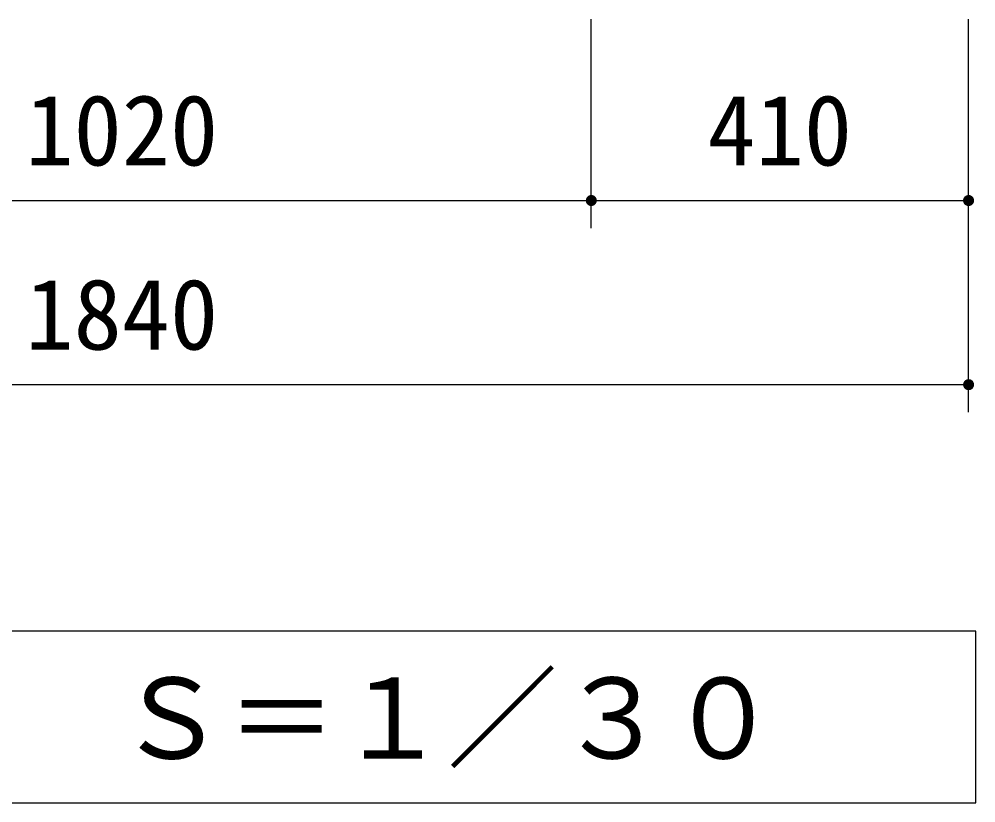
# Model space of a CAD drawing. Units: millimetres, scale not verified. Extents: x -8910 to 8910, y -6308 to 6308.
# Drawn here: x 848 to 1888, y -4647 to -3796 of the extents above; entities that cross this region are included whole.
import ezdxf
from ezdxf.enums import TextEntityAlignment as Align

# ---------------------------------------------------------------- set-up
doc = ezdxf.new("R2010")
doc.units = ezdxf.units.MM
doc.header["$LTSCALE"] = 30
for name, color, linetype, lineweight in [('0-3_空気管', 3, 'Continuous', 25), ('0-4_機器', 2, 'Continuous', 25), ('0-5_製作', 5, 'Continuous', 25), ('0-A_寸法', 5, 'Continuous', 25)]:
    doc.layers.add(name, color=color, linetype=linetype, lineweight=lineweight)
doc.styles.add('ＭＳ ゴシック', font='')
doc.styles.get('ＭＳ ゴシック').set_extended_font_data('MS Gothic')

msp = doc.modelspace()

# ---------------------------------------------------------------- linework, layer by layer
at = {"layer": '0-3_空気管', "color": 2}
for p, q in [((449.7, -3992.93), (1469.7, -3992.93)), ((1469.7, -3992.93), (1879.7, -3992.93))]:
    msp.add_line(p, q, dxfattribs=at)
at = {"layer": '0-4_機器', "color": 3}
msp.add_lwpolyline([(1887.63, -4647.15), (1887.63, -4460.84), (-141.7, -4460.84), (-141.7, -4647.15)], close=True, dxfattribs=at)
at = {"layer": '0-5_製作', "color": 2}
for p, q in [((1469.7, -4022.93), (1469.7, -3795.92)), ((1879.7, -4022.93), (1879.7, -3795.92))]:
    msp.add_line(p, q, dxfattribs=at)
at = {"layer": '0-5_製作'}
for points in [[(1463.7, -3992.93), (1469.7, -3986.93), (1469.7, -3992.93)], [(1463.71, -3992.55), (1469.7, -3986.93), (1463.7, -3992.93)], [(1463.81, -3991.81), (1469.7, -3986.93), (1463.71, -3992.55)], [(1464, -3991.08), (1469.7, -3986.93), (1463.81, -3991.81)], [(1464.27, -3990.38), (1469.7, -3986.93), (1464, -3991.08)], [(1464.64, -3989.72), (1469.7, -3986.93), (1464.27, -3990.38)], [(1465.08, -3989.11), (1469.7, -3986.93), (1464.64, -3989.72)], [(1465.59, -3988.56), (1469.7, -3986.93), (1465.08, -3989.11)], [(1466.18, -3988.08), (1469.7, -3986.93), (1465.59, -3988.56)], [(1466.18, -3988.08), (1468.95, -3986.98), (1469.7, -3986.93)], [(1466.81, -3987.67), (1468.95, -3986.98), (1466.18, -3988.08)], [(1466.81, -3987.67), (1468.21, -3987.12), (1468.95, -3986.98)], [(1467.49, -3987.35), (1468.21, -3987.12), (1466.81, -3987.67)], [(1469.7, -3986.93), (1475.28, -3990.72), (1469.7, -3992.93)], [(1469.7, -3986.93), (1474.96, -3990.04), (1475.28, -3990.72)], [(1469.7, -3986.93), (1474.56, -3989.4), (1474.96, -3990.04)], [(1469.7, -3986.93), (1474.08, -3988.82), (1474.56, -3989.4)], [(1469.7, -3986.93), (1473.53, -3988.31), (1474.08, -3988.82)], [(1469.7, -3986.93), (1472.92, -3987.86), (1473.53, -3988.31)], [(1469.7, -3986.93), (1472.26, -3987.5), (1472.92, -3987.86)], [(1469.7, -3986.93), (1471.56, -3987.22), (1472.26, -3987.5)], [(1469.7, -3986.93), (1470.83, -3987.04), (1471.56, -3987.22)], [(1469.7, -3986.93), (1470.08, -3986.94), (1470.83, -3987.04)], [(1469.7, -3992.93), (1475.28, -3990.72), (1475.51, -3991.44)], [(1469.7, -3992.93), (1475.51, -3991.44), (1475.65, -3992.18)], [(1469.7, -3992.93), (1475.65, -3992.18), (1475.7, -3992.93)], [(1873.7, -3992.93), (1879.7, -3986.93), (1879.7, -3992.93)], [(1873.72, -3992.55), (1879.7, -3986.93), (1873.7, -3992.93)], [(1873.81, -3991.81), (1879.7, -3986.93), (1873.72, -3992.55)], [(1874, -3991.08), (1879.7, -3986.93), (1873.81, -3991.81)], [(1874.28, -3990.38), (1879.7, -3986.93), (1874, -3991.08)], [(1874.64, -3989.72), (1879.7, -3986.93), (1874.28, -3990.38)], [(1875.08, -3989.11), (1879.7, -3986.93), (1874.64, -3989.72)], [(1875.08, -3989.11), (1878.95, -3986.98), (1879.7, -3986.93)], [(1875.6, -3988.56), (1878.95, -3986.98), (1875.08, -3989.11)], [(1875.6, -3988.56), (1878.21, -3987.12), (1878.95, -3986.98)], [(1876.18, -3988.08), (1878.21, -3987.12), (1875.6, -3988.56)], [(1876.18, -3988.08), (1877.5, -3987.35), (1878.21, -3987.12)], [(1876.81, -3987.67), (1877.5, -3987.35), (1876.18, -3988.08)], [(1879.7, -3986.93), (1884.96, -3990.04), (1879.7, -3992.93)], [(1879.7, -3986.93), (1884.56, -3989.4), (1884.96, -3990.04)], [(1879.7, -3986.93), (1884.08, -3988.82), (1884.56, -3989.4)], [(1879.7, -3986.93), (1883.53, -3988.31), (1884.08, -3988.82)], [(1879.7, -3986.93), (1882.92, -3987.86), (1883.53, -3988.31)], [(1879.7, -3986.93), (1882.26, -3987.5), (1882.92, -3987.86)], [(1879.7, -3986.93), (1881.56, -3987.22), (1882.26, -3987.5)], [(1879.7, -3986.93), (1880.83, -3987.04), (1881.56, -3987.22)], [(1879.7, -3986.93), (1880.08, -3986.94), (1880.83, -3987.04)], [(1879.7, -3992.93), (1884.96, -3990.04), (1885.28, -3990.72)], [(1879.7, -3992.93), (1885.28, -3990.72), (1885.52, -3991.44)], [(1879.7, -3992.93), (1885.52, -3991.44), (1885.66, -3992.18)], [(1879.7, -3992.93), (1885.66, -3992.18), (1885.7, -3992.93)], [(1463.89, -3994.42), (1463.7, -3992.93), (1469.7, -3992.93)], [(1463.75, -3993.68), (1463.7, -3992.93), (1463.89, -3994.42)], [(1463.89, -3994.42), (1469.7, -3992.93), (1464.12, -3995.14)], [(1464.12, -3995.14), (1469.7, -3992.93), (1464.44, -3995.82)], [(1464.44, -3995.82), (1469.7, -3992.93), (1464.85, -3996.46)], [(1464.85, -3996.46), (1469.7, -3992.93), (1465.33, -3997.04)], [(1465.33, -3997.04), (1469.7, -3992.93), (1465.88, -3997.55)], [(1465.88, -3997.55), (1469.7, -3992.93), (1466.49, -3998)], [(1466.49, -3998), (1469.7, -3992.93), (1467.15, -3998.36)], [(1467.15, -3998.36), (1469.7, -3992.93), (1467.85, -3998.64)], [(1467.85, -3998.64), (1469.7, -3992.93), (1468.58, -3998.82)], [(1468.58, -3998.82), (1469.7, -3992.93), (1469.33, -3998.92)], [(1469.33, -3998.92), (1469.7, -3992.93), (1469.7, -3998.93)], [(1469.7, -3992.93), (1473.81, -3997.3), (1469.7, -3998.93)], [(1469.7, -3992.93), (1474.33, -3996.76), (1473.81, -3997.3)], [(1469.7, -3992.93), (1474.77, -3996.15), (1474.33, -3996.76)], [(1469.7, -3992.93), (1475.13, -3995.49), (1474.77, -3996.15)], [(1469.7, -3992.93), (1475.41, -3994.79), (1475.13, -3995.49)], [(1469.7, -3992.93), (1475.6, -3994.06), (1475.41, -3994.79)], [(1469.7, -3992.93), (1475.69, -3993.31), (1475.6, -3994.06)], [(1469.7, -3992.93), (1475.7, -3992.93), (1475.69, -3993.31)], [(1469.7, -3998.93), (1473.81, -3997.3), (1473.23, -3997.79)], [(1469.7, -3998.93), (1473.23, -3997.79), (1470.45, -3998.88)], [(1470.45, -3998.88), (1473.23, -3997.79), (1472.59, -3998.19)], [(1470.45, -3998.88), (1472.59, -3998.19), (1471.19, -3998.74)], [(1471.19, -3998.74), (1472.59, -3998.19), (1471.91, -3998.51)], [(1874.13, -3995.14), (1873.7, -3992.93), (1879.7, -3992.93)], [(1873.89, -3994.42), (1873.7, -3992.93), (1874.13, -3995.14)], [(1873.75, -3993.68), (1873.7, -3992.93), (1873.89, -3994.42)], [(1874.13, -3995.14), (1879.7, -3992.93), (1874.45, -3995.82)], [(1874.45, -3995.82), (1879.7, -3992.93), (1874.85, -3996.46)], [(1874.85, -3996.46), (1879.7, -3992.93), (1875.33, -3997.04)], [(1875.33, -3997.04), (1879.7, -3992.93), (1875.88, -3997.55)], [(1875.88, -3997.55), (1879.7, -3992.93), (1876.49, -3998)], [(1876.49, -3998), (1879.7, -3992.93), (1877.15, -3998.36)], [(1877.15, -3998.36), (1879.7, -3992.93), (1877.85, -3998.64)], [(1877.85, -3998.64), (1879.7, -3992.93), (1878.58, -3998.82)], [(1878.58, -3998.82), (1879.7, -3992.93), (1879.33, -3998.92)], [(1879.33, -3998.92), (1879.7, -3992.93), (1879.7, -3998.93)], [(1879.7, -3992.93), (1884.77, -3996.15), (1879.7, -3998.93)], [(1879.7, -3992.93), (1885.13, -3995.49), (1884.77, -3996.15)], [(1879.7, -3992.93), (1885.41, -3994.79), (1885.13, -3995.49)], [(1879.7, -3992.93), (1885.6, -3994.06), (1885.41, -3994.79)], [(1879.7, -3992.93), (1885.69, -3993.31), (1885.6, -3994.06)], [(1879.7, -3992.93), (1885.7, -3992.93), (1885.69, -3993.31)], [(1879.7, -3998.93), (1884.77, -3996.15), (1884.33, -3996.76)], [(1879.7, -3998.93), (1884.33, -3996.76), (1880.46, -3998.88)], [(1880.46, -3998.88), (1884.33, -3996.76), (1883.81, -3997.3)], [(1880.46, -3998.88), (1883.81, -3997.3), (1881.2, -3998.74)], [(1881.2, -3998.74), (1883.81, -3997.3), (1883.23, -3997.79)], [(1881.2, -3998.74), (1883.23, -3997.79), (1881.91, -3998.51)], [(1881.91, -3998.51), (1883.23, -3997.79), (1882.59, -3998.19)]]:
    msp.add_solid(points, dxfattribs=at)
at = {"layer": '0-A_寸法', "color": 2}
for p, q in [((1879.7, -4222.93), (1879.7, -3992.93)), ((39.7, -4192.93), (1879.7, -4192.93))]:
    msp.add_line(p, q, dxfattribs=at)
at = {"layer": '0-A_寸法'}
for points in [[(1873.7, -4192.93), (1879.7, -4186.93), (1879.7, -4192.93)], [(1873.72, -4192.55), (1879.7, -4186.93), (1873.7, -4192.93)], [(1873.81, -4191.81), (1879.7, -4186.93), (1873.72, -4192.55)], [(1874, -4191.08), (1879.7, -4186.93), (1873.81, -4191.81)], [(1874.28, -4190.38), (1879.7, -4186.93), (1874, -4191.08)], [(1874.64, -4189.72), (1879.7, -4186.93), (1874.28, -4190.38)], [(1875.08, -4189.11), (1879.7, -4186.93), (1874.64, -4189.72)], [(1875.6, -4188.56), (1879.7, -4186.93), (1875.08, -4189.11)], [(1875.6, -4188.56), (1878.95, -4186.98), (1879.7, -4186.93)], [(1876.18, -4188.08), (1878.95, -4186.98), (1875.6, -4188.56)], [(1876.18, -4188.08), (1878.21, -4187.12), (1878.95, -4186.98)], [(1876.81, -4187.67), (1878.21, -4187.12), (1876.18, -4188.08)], [(1876.81, -4187.67), (1877.5, -4187.35), (1878.21, -4187.12)], [(1879.7, -4186.93), (1884.96, -4190.04), (1879.7, -4192.93)], [(1879.7, -4186.93), (1884.56, -4189.4), (1884.96, -4190.04)], [(1879.7, -4186.93), (1884.08, -4188.82), (1884.56, -4189.4)], [(1879.7, -4186.93), (1883.53, -4188.31), (1884.08, -4188.82)], [(1879.7, -4186.93), (1882.92, -4187.86), (1883.53, -4188.31)], [(1879.7, -4186.93), (1882.26, -4187.5), (1882.92, -4187.86)], [(1879.7, -4186.93), (1881.56, -4187.22), (1882.26, -4187.5)], [(1879.7, -4186.93), (1880.83, -4187.04), (1881.56, -4187.22)], [(1879.7, -4186.93), (1880.08, -4186.94), (1880.83, -4187.04)], [(1879.7, -4192.93), (1884.96, -4190.04), (1885.28, -4190.72)], [(1874.13, -4195.14), (1873.7, -4192.93), (1879.7, -4192.93)], [(1873.89, -4194.42), (1873.7, -4192.93), (1874.13, -4195.14)], [(1873.75, -4193.68), (1873.7, -4192.93), (1873.89, -4194.42)], [(1874.13, -4195.14), (1879.7, -4192.93), (1874.45, -4195.82)], [(1874.45, -4195.82), (1879.7, -4192.93), (1874.85, -4196.46)], [(1874.85, -4196.46), (1879.7, -4192.93), (1875.33, -4197.04)], [(1875.33, -4197.04), (1879.7, -4192.93), (1875.88, -4197.55)], [(1875.88, -4197.55), (1879.7, -4192.93), (1876.49, -4198)], [(1876.49, -4198), (1879.7, -4192.93), (1877.15, -4198.36)], [(1877.15, -4198.36), (1879.7, -4192.93), (1877.85, -4198.64)], [(1877.85, -4198.64), (1879.7, -4192.93), (1878.58, -4198.82)], [(1878.58, -4198.82), (1879.7, -4192.93), (1879.33, -4198.92)], [(1879.33, -4198.92), (1879.7, -4192.93), (1879.7, -4198.93)], [(1879.7, -4192.93), (1885.28, -4190.72), (1885.52, -4191.44)], [(1879.7, -4192.93), (1885.52, -4191.44), (1885.66, -4192.18)], [(1879.7, -4192.93), (1885.66, -4192.18), (1885.7, -4192.93)], [(1879.7, -4192.93), (1884.33, -4196.76), (1879.7, -4198.93)], [(1879.7, -4192.93), (1884.77, -4196.15), (1884.33, -4196.76)], [(1879.7, -4192.93), (1885.13, -4195.49), (1884.77, -4196.15)], [(1879.7, -4192.93), (1885.41, -4194.79), (1885.13, -4195.49)], [(1879.7, -4192.93), (1885.6, -4194.06), (1885.41, -4194.79)], [(1879.7, -4192.93), (1885.69, -4193.31), (1885.6, -4194.06)], [(1879.7, -4192.93), (1885.7, -4192.93), (1885.69, -4193.31)], [(1879.7, -4198.93), (1884.33, -4196.76), (1883.81, -4197.3)], [(1879.7, -4198.93), (1883.81, -4197.3), (1880.46, -4198.88)], [(1880.46, -4198.88), (1883.81, -4197.3), (1883.23, -4197.79)], [(1880.46, -4198.88), (1883.23, -4197.79), (1881.2, -4198.74)], [(1881.2, -4198.74), (1883.23, -4197.79), (1882.59, -4198.19)], [(1881.2, -4198.74), (1882.59, -4198.19), (1881.91, -4198.51)]]:
    msp.add_solid(points, dxfattribs=at)

# ---------------------------------------------------------------- texts
at = {"layer": '0-3_空気管', "color": 4, "style": 'ＭＳ ゴシック'}
msp.add_text('1020', height=76.98, dxfattribs=at).set_placement((854.7, -3977.93), align=Align.BOTTOM_LEFT)
at = {"layer": '0-4_機器', "color": 4, "style": 'ＭＳ ゴシック'}
msp.add_text('Ｓ＝１／３０', height=87.98, dxfattribs=at).set_placement((953.1, -4625.45), align=Align.BOTTOM_LEFT)
at = {"layer": '0-5_製作', "color": 4, "style": 'ＭＳ ゴシック'}
msp.add_text('410', height=76.98, dxfattribs=at).set_placement((1595.95, -3977.93), align=Align.BOTTOM_LEFT)
at = {"layer": '0-A_寸法', "color": 4, "style": 'ＭＳ ゴシック'}
msp.add_text('1840', height=76.98, dxfattribs=at).set_placement((854.7, -4177.93), align=Align.BOTTOM_LEFT)

doc.saveas('drawing.dxf')
